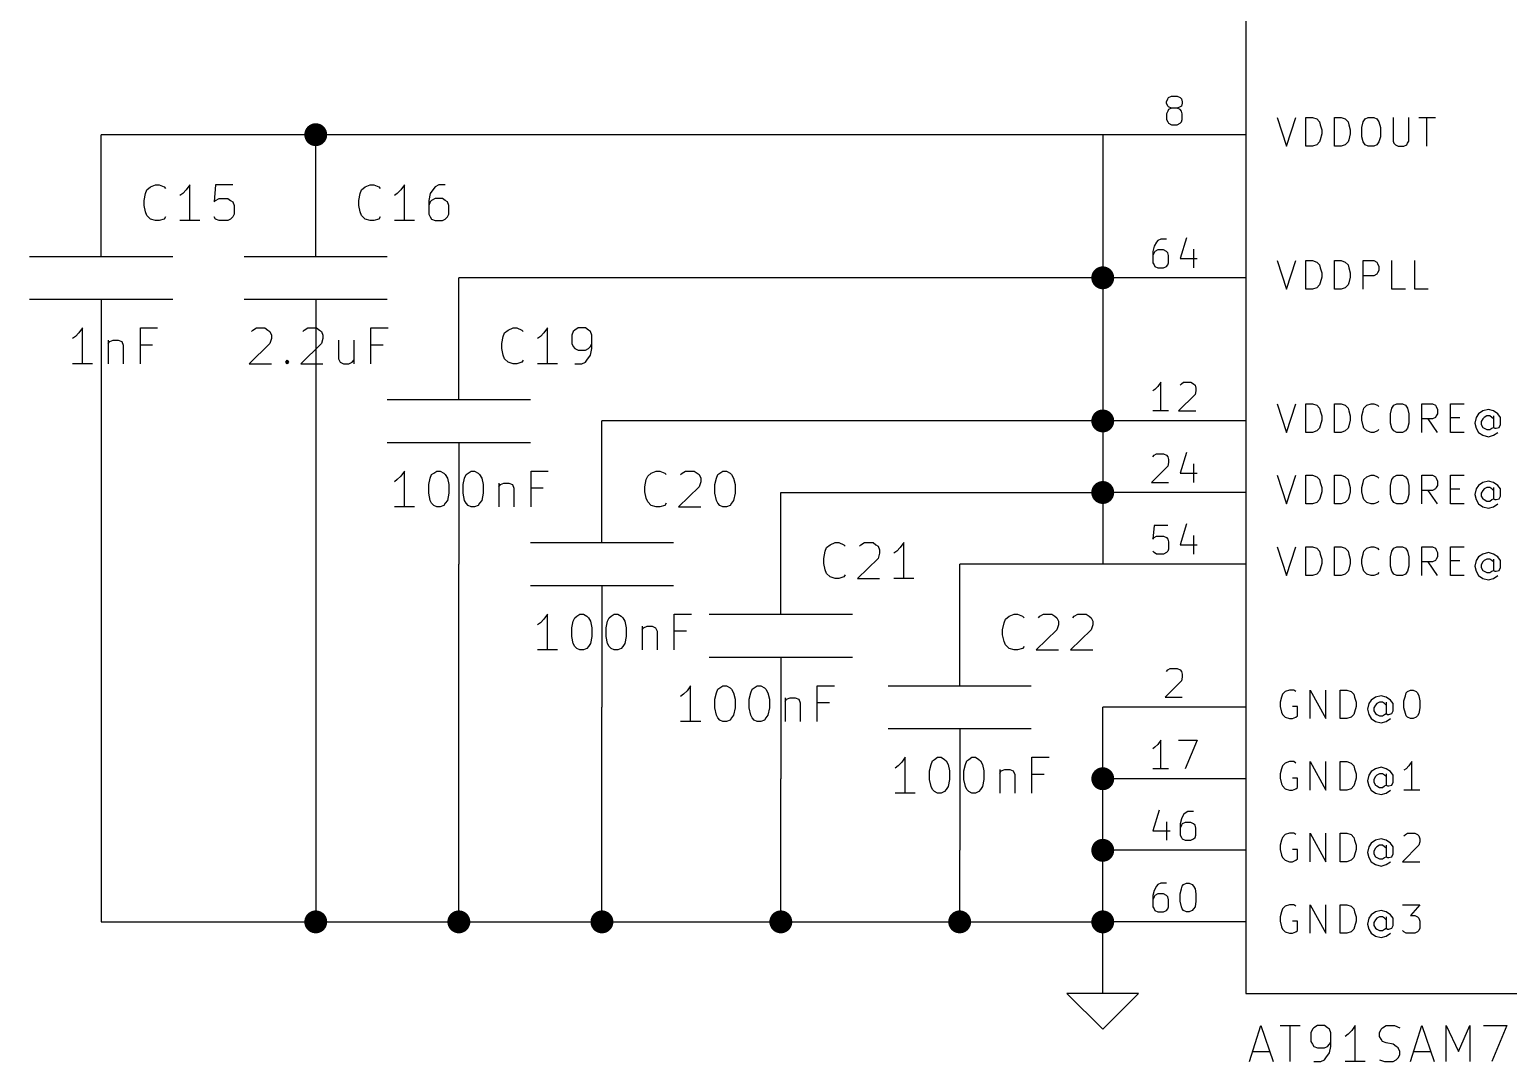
# Model space of a CAD drawing. Extents: x 4000 to 113000, y 4000 to 78670.
# Drawn here: x 39000 to 59670, y 21220 to 35639 of the extents above; entities that cross this region are included whole.
import ezdxf

# ---------------------------------------------------------------- set-up
doc = ezdxf.new("R2010")
doc.units = 0
doc.layers.add('BLACK', color=1, linetype='CONTINUOUS')

msp = doc.modelspace()

# ---------------------------------------------------------------- linework, layer by layer
at = {"layer": 'BLACK'}
for p, q in [((56000, 67170), (56000, 22170)), ((54890, 34630), (54910, 34670)), ((54890, 34610), (54890, 34630)), ((54910, 34570), (54890, 34610)), ((54910, 34670), (54920, 34690)), ((54920, 34560), (54910, 34570)), ((54920, 34520), (54910, 34500)), ((54920, 34690), (54960, 34710)), ((54960, 34540), (54920, 34560)), ((54960, 34540), (54920, 34520)), ((54960, 34710), (55040, 34710)), ((55040, 34540), (54960, 34540)), ((55040, 34710), (55080, 34690)), ((55080, 34560), (55040, 34540)), ((55080, 34520), (55040, 34540)), ((55080, 34690), (55100, 34670)), ((55100, 34570), (55080, 34560)), ((55100, 34500), (55080, 34520)), ((55100, 34670), (55110, 34630)), ((55110, 34610), (55100, 34570)), ((55110, 34630), (55110, 34610)), ((54910, 34500), (54890, 34460)), ((54890, 34460), (54890, 34380)), ((54890, 34380), (54910, 34350)), ((54910, 34350), (54920, 34330)), ((54920, 34330), (54960, 34310)), ((55040, 34310), (55080, 34330)), ((55080, 34330), (55100, 34350)), ((55110, 34460), (55100, 34500)), ((55100, 34350), (55110, 34380)), ((55110, 34380), (55110, 34460)), ((56440, 34410), (56570, 34010)), ((56570, 34010), (56700, 34410)), ((56840, 34010), (56840, 34410)), ((56840, 34410), (56930, 34410)), ((56930, 34410), (56990, 34390)), ((56990, 34390), (57030, 34350)), ((57030, 34350), (57040, 34310)), ((57240, 34010), (57240, 34410)), ((57240, 34410), (57330, 34410)), ((57330, 34410), (57390, 34390)), ((57390, 34390), (57430, 34350)), ((57430, 34350), (57440, 34310)), ((57620, 34270), (57640, 34350)), ((57640, 34350), (57670, 34390)), ((57670, 34390), (57710, 34410)), ((57710, 34410), (57790, 34410)), ((57790, 34410), (57830, 34390)), ((57830, 34390), (57860, 34350)), ((57860, 34350), (57880, 34270)), ((58060, 34410), (58060, 34080)), ((58280, 34080), (58280, 34410)), ((58420, 34410), (58650, 34410)), ((58530, 34010), (58530, 34410)), ((54000, 34170), (40000, 34170)), ((40000, 32470), (40000, 34170)), ((43000, 32470), (43000, 34170)), ((54000, 34170), (54000, 28170)), ((56000, 34170), (54000, 34170)), ((54960, 34310), (55040, 34310)), ((57040, 34310), (57060, 34240)), ((57060, 34180), (57040, 34100)), ((57060, 34240), (57060, 34180)), ((57440, 34310), (57460, 34240)), ((57460, 34180), (57440, 34100)), ((57460, 34240), (57460, 34180)), ((57620, 34140), (57620, 34270)), ((57640, 34070), (57620, 34140)), ((57880, 34140), (57860, 34070)), ((57880, 34270), (57880, 34140)), ((56930, 34010), (56840, 34010)), ((56990, 34030), (56930, 34010)), ((57030, 34070), (56990, 34030)), ((57040, 34100), (57030, 34070)), ((57330, 34010), (57240, 34010)), ((57390, 34030), (57330, 34010)), ((57430, 34070), (57390, 34030)), ((57440, 34100), (57430, 34070)), ((57670, 34030), (57640, 34070)), ((57710, 34010), (57670, 34030)), ((57790, 34010), (57710, 34010)), ((57830, 34030), (57790, 34010)), ((57860, 34070), (57830, 34030)), ((58060, 34080), (58070, 34050)), ((58070, 34050), (58090, 34030)), ((58090, 34030), (58130, 34010)), ((58130, 34010), (58210, 34010)), ((58210, 34010), (58250, 34030)), ((58250, 34030), (58260, 34050)), ((58260, 34050), (58280, 34080)), ((40600, 33250), (40620, 33350)), ((40620, 33350), (40640, 33400)), ((40640, 33400), (40690, 33440)), ((40690, 33440), (40760, 33470)), ((40760, 33470), (40810, 33470)), ((40810, 33470), (40880, 33440)), ((40880, 33440), (40900, 33420)), ((41140, 33350), (41100, 33320)), ((41190, 33400), (41140, 33350)), ((41240, 33470), (41190, 33400)), ((41240, 32970), (41240, 33470)), ((41600, 33470), (41580, 33230)), ((41840, 33470), (41600, 33470)), ((41600, 33250), (41650, 33280)), ((41650, 33280), (41770, 33280)), ((41770, 33280), (41810, 33250)), ((43600, 33250), (43620, 33350)), ((43620, 33350), (43640, 33400)), ((43640, 33400), (43690, 33440)), ((43690, 33440), (43760, 33470)), ((43760, 33470), (43810, 33470)), ((43810, 33470), (43880, 33440)), ((43880, 33440), (43900, 33420)), ((44140, 33350), (44100, 33320)), ((44190, 33400), (44140, 33350)), ((44240, 33470), (44190, 33400)), ((44240, 32970), (44240, 33470)), ((44600, 33350), (44580, 33250)), ((44650, 33420), (44600, 33350)), ((44670, 33280), (44620, 33250)), ((44670, 33440), (44650, 33420)), ((44720, 33470), (44670, 33440)), ((44770, 33280), (44670, 33280)), ((44810, 33470), (44720, 33470)), ((44810, 33250), (44770, 33280)), ((40600, 33180), (40600, 33250)), ((40620, 33090), (40600, 33180)), ((40640, 33040), (40620, 33090)), ((41580, 33230), (41600, 33250)), ((41810, 33250), (41840, 33230)), ((41840, 33230), (41860, 33180)), ((41860, 33180), (41860, 33060)), ((43600, 33180), (43600, 33250)), ((43620, 33090), (43600, 33180)), ((43640, 33040), (43620, 33090)), ((44580, 33250), (44580, 33060)), ((44600, 33230), (44580, 33180)), ((44620, 33250), (44600, 33230)), ((44840, 33230), (44810, 33250)), ((44860, 33180), (44840, 33230)), ((44860, 33060), (44860, 33180)), ((40690, 32990), (40640, 33040)), ((40760, 32970), (40690, 32990)), ((40810, 32970), (40760, 32970)), ((40880, 32990), (40810, 32970)), ((40900, 33020), (40880, 32990)), ((41380, 32970), (41100, 32970)), ((41600, 32990), (41580, 33020)), ((41650, 32970), (41600, 32990)), ((41770, 32970), (41650, 32970)), ((41810, 32990), (41770, 32970)), ((41840, 33020), (41810, 32990)), ((41860, 33060), (41840, 33020)), ((43690, 32990), (43640, 33040)), ((43760, 32970), (43690, 32990)), ((43810, 32970), (43760, 32970)), ((43880, 32990), (43810, 32970)), ((43900, 33020), (43880, 32990)), ((44380, 32970), (44100, 32970)), ((44580, 33060), (44600, 33020)), ((44600, 33020), (44620, 32990)), ((44620, 32990), (44670, 32970)), ((44670, 32970), (44770, 32970)), ((44770, 32970), (44810, 32990)), ((44810, 32990), (44840, 33020)), ((44840, 33020), (44860, 33060)), ((54750, 32670), (54720, 32610)), ((54770, 32690), (54750, 32670)), ((54810, 32710), (54770, 32690)), ((54890, 32710), (54810, 32710)), ((55170, 32730), (55080, 32440)), ((39000, 32470), (41000, 32470)), ((42000, 32470), (44000, 32470)), ((54720, 32610), (54700, 32540)), ((54700, 32540), (54700, 32380)), ((54720, 32520), (54700, 32480)), ((54730, 32540), (54720, 32520)), ((54770, 32560), (54730, 32540)), ((54850, 32560), (54770, 32560)), ((54890, 32540), (54850, 32560)), ((54910, 32520), (54890, 32540)), ((54920, 32480), (54910, 32520)), ((54920, 32380), (54920, 32480)), ((55270, 32570), (55270, 32310)), ((54700, 32380), (54720, 32350)), ((54720, 32350), (54730, 32330)), ((54730, 32330), (54770, 32310)), ((54770, 32310), (54850, 32310)), ((54850, 32310), (54890, 32330)), ((54890, 32330), (54910, 32350)), ((54910, 32350), (54920, 32380)), ((55080, 32440), (55320, 32440)), ((56440, 32410), (56570, 32010)), ((56570, 32010), (56700, 32410)), ((56840, 32010), (56840, 32410)), ((56840, 32410), (56930, 32410)), ((56930, 32410), (56990, 32390)), ((56990, 32390), (57030, 32350)), ((57030, 32350), (57040, 32310)), ((57040, 32310), (57060, 32240)), ((57240, 32010), (57240, 32410)), ((57240, 32410), (57330, 32410)), ((57330, 32410), (57390, 32390)), ((57390, 32390), (57430, 32350)), ((57430, 32350), (57440, 32310)), ((57440, 32310), (57460, 32240)), ((57640, 32010), (57640, 32410)), ((57640, 32410), (57790, 32410)), ((57790, 32410), (57830, 32390)), ((57830, 32390), (57840, 32370)), ((57840, 32370), (57860, 32330)), ((57860, 32270), (57840, 32240)), ((57860, 32330), (57860, 32270)), ((58040, 32010), (58040, 32410)), ((58360, 32010), (58360, 32410)), ((54000, 32170), (45000, 32170)), ((45000, 30470), (45000, 32170)), ((56000, 32170), (54000, 32170)), ((57030, 32070), (56990, 32030)), ((57040, 32100), (57030, 32070)), ((57060, 32180), (57040, 32100)), ((57060, 32240), (57060, 32180)), ((57430, 32070), (57390, 32030)), ((57440, 32100), (57430, 32070)), ((57460, 32180), (57440, 32100)), ((57460, 32240), (57460, 32180)), ((57790, 32200), (57640, 32200)), ((57830, 32220), (57790, 32200)), ((57840, 32240), (57830, 32220)), ((39000, 31870), (41000, 31870)), ((40000, 31870), (40000, 30170)), ((42000, 31870), (44000, 31870)), ((43000, 31870), (43000, 30170)), ((56930, 32010), (56840, 32010)), ((56990, 32030), (56930, 32010)), ((57330, 32010), (57240, 32010)), ((57390, 32030), (57330, 32010)), ((58230, 32010), (58040, 32010)), ((58550, 32010), (58360, 32010)), ((39740, 31470), (39690, 31400)), ((39740, 30970), (39740, 31470)), ((40550, 30970), (40550, 31470)), ((40550, 31470), (40790, 31470)), ((42100, 31420), (42120, 31440)), ((42120, 31440), (42170, 31470)), ((42170, 31470), (42290, 31470)), ((42290, 31470), (42330, 31440)), ((42330, 31440), (42360, 31420)), ((42360, 31420), (42380, 31370)), ((42820, 31420), (42840, 31440)), ((42840, 31440), (42890, 31470)), ((42890, 31470), (43010, 31470)), ((43010, 31470), (43050, 31440)), ((43050, 31440), (43080, 31420)), ((43080, 31420), (43100, 31370)), ((43770, 30970), (43770, 31470)), ((43770, 31470), (44010, 31470)), ((45640, 31400), (45690, 31440)), ((45690, 31440), (45760, 31470)), ((45760, 31470), (45810, 31470)), ((45810, 31470), (45880, 31440)), ((45880, 31440), (45900, 31420)), ((46240, 31470), (46190, 31400)), ((46240, 30970), (46240, 31470)), ((46600, 31420), (46580, 31370)), ((46620, 31440), (46600, 31420)), ((46670, 31470), (46620, 31440)), ((46770, 31470), (46670, 31470)), ((46810, 31440), (46770, 31470)), ((46840, 31420), (46810, 31440)), ((46860, 31370), (46840, 31420)), ((39640, 31350), (39600, 31320)), ((39690, 31400), (39640, 31350)), ((40100, 31300), (40100, 30970)), ((40100, 31250), (40120, 31280)), ((40120, 31280), (40170, 31300)), ((40170, 31300), (40240, 31300)), ((40240, 31300), (40290, 31280)), ((40290, 31280), (40310, 31230)), ((40310, 31230), (40310, 30970)), ((40720, 31230), (40550, 31230)), ((42360, 31250), (42070, 30970)), ((42380, 31320), (42360, 31250)), ((42380, 31370), (42380, 31320)), ((43080, 31250), (42790, 30970)), ((43100, 31320), (43080, 31250)), ((43100, 31370), (43100, 31320)), ((43320, 31300), (43320, 31040)), ((43530, 31300), (43530, 30970)), ((43940, 31230), (43770, 31230)), ((45600, 31250), (45620, 31350)), ((45600, 31180), (45600, 31250)), ((45620, 31350), (45640, 31400)), ((46140, 31350), (46100, 31320)), ((46190, 31400), (46140, 31350)), ((46580, 31370), (46580, 31250)), ((46580, 31250), (46600, 31210)), ((46840, 31210), (46860, 31250)), ((46860, 31180), (46860, 31370)), ((42580, 30990), (42600, 31020)), ((42600, 31020), (42620, 30990)), ((42600, 31020), (42600, 30970)), ((43320, 31040), (43340, 30990)), ((43510, 30990), (43530, 31020)), ((45620, 31090), (45600, 31180)), ((45640, 31040), (45620, 31090)), ((45690, 30990), (45640, 31040)), ((45900, 31020), (45880, 30990)), ((46600, 31210), (46620, 31180)), ((46620, 31180), (46670, 31160)), ((46670, 31160), (46770, 31160)), ((46770, 31160), (46810, 31180)), ((46770, 30990), (46790, 31020)), ((46790, 31020), (46840, 31090)), ((46810, 31180), (46840, 31210)), ((46840, 31090), (46860, 31180)), ((39880, 30970), (39600, 30970)), ((42070, 30970), (42380, 30970)), ((42600, 30970), (42580, 30990)), ((42620, 30990), (42600, 30970)), ((42790, 30970), (43100, 30970)), ((43340, 30990), (43390, 30970)), ((43390, 30970), (43460, 30970)), ((43460, 30970), (43510, 30990)), ((45760, 30970), (45690, 30990)), ((45810, 30970), (45760, 30970)), ((45880, 30990), (45810, 30970)), ((46380, 30970), (46100, 30970)), ((46620, 30970), (46720, 30970)), ((46720, 30970), (46770, 30990)), ((54730, 30610), (54700, 30590)), ((54770, 30650), (54730, 30610)), ((54810, 30710), (54770, 30650)), ((54810, 30310), (54810, 30710)), ((55080, 30670), (55100, 30690)), ((55100, 30690), (55130, 30710)), ((55130, 30710), (55230, 30710)), ((55230, 30710), (55270, 30690)), ((55270, 30690), (55290, 30670)), ((55290, 30670), (55300, 30630)), ((55300, 30630), (55300, 30590)), ((44000, 30470), (46000, 30470)), ((55290, 30540), (55060, 30310)), ((55300, 30590), (55290, 30540)), ((56440, 30410), (56570, 30010)), ((56570, 30010), (56700, 30410)), ((56840, 30010), (56840, 30410)), ((56840, 30410), (56930, 30410)), ((56930, 30410), (56990, 30390)), ((56990, 30390), (57030, 30350)), ((57240, 30010), (57240, 30410)), ((57240, 30410), (57330, 30410)), ((57330, 30410), (57390, 30390)), ((57390, 30390), (57430, 30350)), ((57650, 30350), (57690, 30390)), ((57690, 30390), (57750, 30410)), ((57750, 30410), (57790, 30410)), ((57790, 30410), (57840, 30390)), ((57840, 30390), (57860, 30370)), ((58040, 30350), (58070, 30390)), ((58070, 30390), (58110, 30410)), ((58110, 30410), (58190, 30410)), ((58190, 30410), (58230, 30390)), ((58230, 30390), (58260, 30350)), ((58460, 30010), (58460, 30410)), ((58460, 30410), (58610, 30410)), ((58610, 30410), (58650, 30390)), ((58650, 30390), (58660, 30370)), ((58860, 30010), (58860, 30410)), ((58860, 30410), (59050, 30410)), ((54920, 30310), (54700, 30310)), ((55060, 30310), (55300, 30310)), ((57030, 30350), (57040, 30310)), ((57040, 30310), (57060, 30240)), ((57060, 30180), (57040, 30100)), ((57060, 30240), (57060, 30180)), ((57430, 30350), (57440, 30310)), ((57440, 30310), (57460, 30240)), ((57460, 30180), (57440, 30100)), ((57460, 30240), (57460, 30180)), ((57620, 30240), (57640, 30310)), ((57620, 30180), (57620, 30240)), ((57640, 30100), (57620, 30180)), ((57640, 30310), (57650, 30350)), ((58020, 30270), (58040, 30350)), ((58020, 30140), (58020, 30270)), ((58260, 30350), (58280, 30270)), ((58280, 30270), (58280, 30140)), ((58610, 30200), (58460, 30200)), ((58680, 30010), (58550, 30200)), ((58650, 30220), (58610, 30200)), ((58660, 30240), (58650, 30220)), ((58660, 30370), (58680, 30330)), ((58680, 30270), (58660, 30240)), ((58680, 30330), (58680, 30270)), ((58860, 30220), (58990, 30220)), ((59220, 30220), (59200, 30140)), ((59250, 30270), (59220, 30220)), ((59310, 30310), (59250, 30270)), ((59310, 30200), (59290, 30160)), ((59390, 30330), (59310, 30310)), ((59330, 30220), (59310, 30200)), ((59370, 30240), (59330, 30220)), ((59410, 30240), (59370, 30240)), ((59460, 30310), (59390, 30330)), ((59440, 30220), (59410, 30240)), ((59460, 30200), (59440, 30220)), ((59520, 30270), (59460, 30310)), ((59460, 30240), (59460, 30080)), ((59560, 30220), (59520, 30270)), ((59560, 30120), (59560, 30220)), ((40000, 30170), (40000, 23170)), ((43000, 30170), (43000, 23170)), ((54000, 30170), (47000, 30170)), ((47000, 28470), (47000, 30170)), ((56000, 30170), (54000, 30170)), ((56930, 30010), (56840, 30010)), ((56990, 30030), (56930, 30010)), ((57030, 30070), (56990, 30030)), ((57040, 30100), (57030, 30070)), ((57330, 30010), (57240, 30010)), ((57390, 30030), (57330, 30010)), ((57430, 30070), (57390, 30030)), ((57440, 30100), (57430, 30070)), ((57650, 30070), (57640, 30100)), ((57690, 30030), (57650, 30070)), ((57750, 30010), (57690, 30030)), ((57790, 30010), (57750, 30010)), ((57840, 30030), (57790, 30010)), ((57860, 30050), (57840, 30030)), ((58040, 30070), (58020, 30140)), ((58070, 30030), (58040, 30070)), ((58110, 30010), (58070, 30030)), ((58190, 30010), (58110, 30010)), ((58230, 30030), (58190, 30010)), ((58260, 30070), (58230, 30030)), ((58280, 30140), (58260, 30070)), ((59050, 30010), (58860, 30010)), ((59200, 30140), (59220, 30070)), ((59220, 30070), (59250, 30010)), ((59250, 30010), (59310, 29970)), ((59290, 30160), (59290, 30120)), ((59290, 30120), (59310, 30080)), ((59310, 30080), (59330, 30070)), ((59330, 30070), (59370, 30050)), ((59370, 30050), (59410, 30050)), ((59410, 30050), (59440, 30070)), ((59440, 30070), (59460, 30080)), ((59460, 30080), (59480, 30070)), ((59460, 29970), (59520, 30010)), ((59480, 30070), (59500, 30070)), ((59500, 30070), (59540, 30080)), ((59540, 30080), (59560, 30120)), ((44000, 29870), (46000, 29870)), ((45000, 29870), (45000, 28170)), ((59310, 29970), (59390, 29950)), ((59390, 29950), (59460, 29970)), ((54700, 29670), (54720, 29690)), ((54720, 29690), (54750, 29710)), ((54750, 29710), (54850, 29710)), ((54850, 29710), (54890, 29690)), ((54890, 29690), (54910, 29670)), ((54910, 29670), (54920, 29630)), ((54920, 29590), (54910, 29540)), ((54920, 29630), (54920, 29590)), ((55170, 29730), (55080, 29440)), ((55270, 29570), (55270, 29310)), ((44190, 29400), (44140, 29350)), ((44240, 29470), (44190, 29400)), ((44240, 28970), (44240, 29470)), ((44580, 29280), (44600, 29370)), ((44600, 29370), (44620, 29420)), ((44620, 29420), (44650, 29440)), ((44650, 29440), (44690, 29470)), ((44690, 29470), (44740, 29470)), ((44740, 29470), (44790, 29440)), ((44790, 29440), (44810, 29420)), ((44810, 29420), (44840, 29370)), ((44840, 29370), (44860, 29280)), ((45060, 29280), (45080, 29370)), ((45080, 29370), (45100, 29420)), ((45100, 29420), (45130, 29440)), ((45130, 29440), (45170, 29470)), ((45170, 29470), (45220, 29470)), ((45220, 29470), (45270, 29440)), ((45270, 29440), (45290, 29420)), ((45290, 29420), (45320, 29370)), ((45320, 29370), (45340, 29280)), ((46010, 28970), (46010, 29470)), ((46010, 29470), (46250, 29470)), ((47620, 29350), (47640, 29400)), ((47640, 29400), (47690, 29440)), ((47690, 29440), (47760, 29470)), ((47760, 29470), (47810, 29470)), ((47810, 29470), (47880, 29440)), ((47880, 29440), (47900, 29420)), ((48100, 29420), (48120, 29440)), ((48120, 29440), (48170, 29470)), ((48170, 29470), (48290, 29470)), ((48290, 29470), (48330, 29440)), ((48330, 29440), (48360, 29420)), ((48360, 29420), (48380, 29370)), ((48380, 29370), (48380, 29320)), ((48580, 29280), (48600, 29370)), ((48600, 29370), (48620, 29420)), ((48620, 29420), (48650, 29440)), ((48650, 29440), (48690, 29470)), ((48690, 29470), (48740, 29470)), ((48740, 29470), (48790, 29440)), ((48790, 29440), (48810, 29420)), ((48810, 29420), (48840, 29370)), ((48840, 29370), (48860, 29280)), ((54910, 29540), (54680, 29310)), ((55080, 29440), (55320, 29440)), ((56440, 29410), (56570, 29010)), ((56570, 29010), (56700, 29410)), ((56840, 29010), (56840, 29410)), ((56840, 29410), (56930, 29410)), ((56930, 29410), (56990, 29390)), ((56990, 29390), (57030, 29350)), ((57240, 29010), (57240, 29410)), ((57240, 29410), (57330, 29410)), ((57330, 29410), (57390, 29390)), ((57390, 29390), (57430, 29350)), ((57650, 29350), (57690, 29390)), ((57690, 29390), (57750, 29410)), ((57750, 29410), (57790, 29410)), ((57790, 29410), (57840, 29390)), ((57840, 29390), (57860, 29370)), ((58040, 29350), (58070, 29390)), ((58070, 29390), (58110, 29410)), ((58110, 29410), (58190, 29410)), ((58190, 29410), (58230, 29390)), ((58230, 29390), (58260, 29350)), ((58460, 29010), (58460, 29410)), ((58460, 29410), (58610, 29410)), ((58610, 29410), (58650, 29390)), ((58650, 29390), (58660, 29370)), ((58660, 29370), (58680, 29330)), ((58860, 29010), (58860, 29410)), ((58860, 29410), (59050, 29410)), ((44140, 29350), (44100, 29320)), ((44580, 29160), (44580, 29280)), ((44600, 29060), (44580, 29160)), ((44860, 29160), (44840, 29060)), ((44860, 29280), (44860, 29160)), ((45060, 29160), (45060, 29280)), ((45080, 29060), (45060, 29160)), ((45340, 29160), (45320, 29060)), ((45340, 29280), (45340, 29160)), ((45560, 29300), (45560, 28970)), ((45560, 29250), (45580, 29280)), ((45580, 29280), (45630, 29300)), ((45630, 29300), (45700, 29300)), ((45700, 29300), (45750, 29280)), ((45750, 29280), (45770, 29230)), ((45770, 29230), (45770, 28970)), ((46180, 29230), (46010, 29230)), ((47600, 29250), (47620, 29350)), ((47600, 29180), (47600, 29250)), ((47620, 29090), (47600, 29180)), ((48360, 29250), (48070, 28970)), ((48380, 29320), (48360, 29250)), ((48580, 29160), (48580, 29280)), ((48600, 29060), (48580, 29160)), ((48860, 29160), (48840, 29060)), ((48860, 29280), (48860, 29160)), ((49500, 29170), (54000, 29170)), ((49500, 27470), (49500, 29170)), ((56000, 29170), (54000, 29170)), ((54680, 29310), (54920, 29310)), ((57030, 29350), (57040, 29310)), ((57040, 29310), (57060, 29240)), ((57060, 29180), (57040, 29100)), ((57060, 29240), (57060, 29180)), ((57430, 29350), (57440, 29310)), ((57440, 29310), (57460, 29240)), ((57460, 29180), (57440, 29100)), ((57460, 29240), (57460, 29180)), ((57620, 29240), (57640, 29310)), ((57620, 29180), (57620, 29240)), ((57640, 29100), (57620, 29180)), ((57640, 29310), (57650, 29350)), ((58020, 29270), (58040, 29350)), ((58020, 29140), (58020, 29270)), ((58260, 29350), (58280, 29270)), ((58280, 29270), (58280, 29140)), ((58610, 29200), (58460, 29200)), ((58680, 29010), (58550, 29200)), ((58650, 29220), (58610, 29200)), ((58660, 29240), (58650, 29220)), ((58680, 29270), (58660, 29240)), ((58680, 29330), (58680, 29270)), ((58860, 29220), (58990, 29220)), ((59220, 29220), (59200, 29140)), ((59250, 29270), (59220, 29220)), ((59310, 29310), (59250, 29270)), ((59310, 29200), (59290, 29160)), ((59290, 29160), (59290, 29120)), ((59390, 29330), (59310, 29310)), ((59330, 29220), (59310, 29200)), ((59370, 29240), (59330, 29220)), ((59410, 29240), (59370, 29240)), ((59460, 29310), (59390, 29330)), ((59440, 29220), (59410, 29240)), ((59460, 29200), (59440, 29220)), ((59520, 29270), (59460, 29310)), ((59460, 29240), (59460, 29080)), ((59560, 29220), (59520, 29270)), ((59560, 29120), (59560, 29220)), ((44380, 28970), (44100, 28970)), ((44620, 29020), (44600, 29060)), ((44650, 28990), (44620, 29020)), ((44690, 28970), (44650, 28990)), ((44740, 28970), (44690, 28970)), ((44790, 28990), (44740, 28970)), ((44810, 29020), (44790, 28990)), ((44840, 29060), (44810, 29020)), ((45100, 29020), (45080, 29060)), ((45130, 28990), (45100, 29020)), ((45170, 28970), (45130, 28990)), ((45220, 28970), (45170, 28970)), ((45270, 28990), (45220, 28970)), ((45290, 29020), (45270, 28990)), ((45320, 29060), (45290, 29020)), ((47640, 29040), (47620, 29090)), ((47690, 28990), (47640, 29040)), ((47760, 28970), (47690, 28990)), ((47810, 28970), (47760, 28970)), ((47880, 28990), (47810, 28970)), ((47900, 29020), (47880, 28990)), ((48070, 28970), (48380, 28970)), ((48620, 29020), (48600, 29060)), ((48650, 28990), (48620, 29020)), ((48690, 28970), (48650, 28990)), ((48740, 28970), (48690, 28970)), ((48790, 28990), (48740, 28970)), ((48810, 29020), (48790, 28990)), ((48840, 29060), (48810, 29020)), ((56930, 29010), (56840, 29010)), ((56990, 29030), (56930, 29010)), ((57030, 29070), (56990, 29030)), ((57040, 29100), (57030, 29070)), ((57330, 29010), (57240, 29010)), ((57390, 29030), (57330, 29010)), ((57430, 29070), (57390, 29030)), ((57440, 29100), (57430, 29070)), ((57650, 29070), (57640, 29100)), ((57690, 29030), (57650, 29070)), ((57750, 29010), (57690, 29030)), ((57790, 29010), (57750, 29010)), ((57840, 29030), (57790, 29010)), ((57860, 29050), (57840, 29030)), ((58040, 29070), (58020, 29140)), ((58070, 29030), (58040, 29070)), ((58110, 29010), (58070, 29030)), ((58190, 29010), (58110, 29010)), ((58230, 29030), (58190, 29010)), ((58260, 29070), (58230, 29030)), ((58280, 29140), (58260, 29070)), ((59050, 29010), (58860, 29010)), ((59200, 29140), (59220, 29070)), ((59220, 29070), (59250, 29010)), ((59250, 29010), (59310, 28970)), ((59290, 29120), (59310, 29080)), ((59310, 29080), (59330, 29070)), ((59310, 28970), (59390, 28950)), ((59330, 29070), (59370, 29050)), ((59370, 29050), (59410, 29050)), ((59390, 28950), (59460, 28970)), ((59410, 29050), (59440, 29070)), ((59440, 29070), (59460, 29080)), ((59460, 29080), (59480, 29070)), ((59460, 28970), (59520, 29010)), ((59480, 29070), (59500, 29070)), ((59500, 29070), (59540, 29080)), ((59540, 29080), (59560, 29120)), ((54720, 28710), (54700, 28520)), ((54700, 28520), (54720, 28540)), ((54910, 28710), (54720, 28710)), ((54720, 28540), (54750, 28560)), ((54750, 28560), (54850, 28560)), ((54850, 28560), (54890, 28540)), ((54890, 28540), (54910, 28520)), ((55170, 28730), (55080, 28440)), ((55270, 28570), (55270, 28310)), ((46000, 28470), (48000, 28470)), ((50100, 28250), (50120, 28350)), ((50120, 28350), (50140, 28400)), ((50140, 28400), (50190, 28440)), ((50190, 28440), (50260, 28470)), ((50260, 28470), (50310, 28470)), ((50310, 28470), (50380, 28440)), ((50380, 28440), (50400, 28420)), ((50600, 28420), (50620, 28440)), ((50620, 28440), (50670, 28470)), ((50670, 28470), (50790, 28470)), ((50790, 28470), (50830, 28440)), ((50830, 28440), (50860, 28420)), ((50860, 28420), (50880, 28370)), ((50880, 28320), (50860, 28250)), ((50880, 28370), (50880, 28320)), ((51120, 28350), (51080, 28320)), ((51170, 28400), (51120, 28350)), ((51220, 28470), (51170, 28400)), ((51220, 27970), (51220, 28470)), ((54720, 28330), (54700, 28350)), ((54750, 28310), (54720, 28330)), ((54890, 28330), (54850, 28310)), ((54910, 28350), (54890, 28330)), ((54910, 28520), (54920, 28480)), ((54920, 28380), (54910, 28350)), ((54920, 28480), (54920, 28380)), ((55080, 28440), (55320, 28440)), ((56440, 28410), (56570, 28010)), ((56570, 28010), (56700, 28410)), ((56840, 28010), (56840, 28410)), ((56840, 28410), (56930, 28410)), ((56930, 28410), (56990, 28390)), ((56990, 28390), (57030, 28350)), ((57030, 28350), (57040, 28310)), ((57240, 28010), (57240, 28410)), ((57240, 28410), (57330, 28410)), ((57330, 28410), (57390, 28390)), ((57390, 28390), (57430, 28350)), ((57430, 28350), (57440, 28310)), ((57640, 28310), (57650, 28350)), ((57650, 28350), (57690, 28390)), ((57690, 28390), (57750, 28410)), ((57750, 28410), (57790, 28410)), ((57790, 28410), (57840, 28390)), ((57840, 28390), (57860, 28370)), ((58020, 28270), (58040, 28350)), ((58040, 28350), (58070, 28390)), ((58070, 28390), (58110, 28410)), ((58110, 28410), (58190, 28410)), ((58190, 28410), (58230, 28390)), ((58230, 28390), (58260, 28350)), ((58260, 28350), (58280, 28270)), ((58460, 28010), (58460, 28410)), ((58460, 28410), (58610, 28410)), ((58610, 28410), (58650, 28390)), ((58650, 28390), (58660, 28370)), ((58660, 28370), (58680, 28330)), ((58680, 28330), (58680, 28270)), ((58860, 28010), (58860, 28410)), ((58860, 28410), (59050, 28410)), ((59390, 28330), (59310, 28310)), ((59460, 28310), (59390, 28330)), ((45000, 23170), (45000, 28170)), ((50100, 28180), (50100, 28250)), ((50120, 28090), (50100, 28180)), ((50860, 28250), (50570, 27970)), ((54000, 28170), (52000, 28170)), ((52000, 26470), (52000, 28170)), ((56000, 28170), (54000, 28170)), ((54850, 28310), (54750, 28310)), ((57040, 28310), (57060, 28240)), ((57060, 28180), (57040, 28100)), ((57060, 28240), (57060, 28180)), ((57440, 28310), (57460, 28240)), ((57460, 28180), (57440, 28100)), ((57460, 28240), (57460, 28180)), ((57620, 28240), (57640, 28310)), ((57620, 28180), (57620, 28240)), ((57640, 28100), (57620, 28180)), ((58020, 28140), (58020, 28270)), ((58040, 28070), (58020, 28140)), ((58280, 28140), (58260, 28070)), ((58280, 28270), (58280, 28140)), ((58610, 28200), (58460, 28200)), ((58680, 28010), (58550, 28200)), ((58650, 28220), (58610, 28200)), ((58660, 28240), (58650, 28220)), ((58680, 28270), (58660, 28240)), ((58860, 28220), (58990, 28220)), ((59220, 28220), (59200, 28140)), ((59200, 28140), (59220, 28070)), ((59250, 28270), (59220, 28220)), ((59310, 28310), (59250, 28270)), ((59310, 28200), (59290, 28160)), ((59290, 28160), (59290, 28120)), ((59290, 28120), (59310, 28080)), ((59330, 28220), (59310, 28200)), ((59370, 28240), (59330, 28220)), ((59410, 28240), (59370, 28240)), ((59440, 28220), (59410, 28240)), ((59460, 28200), (59440, 28220)), ((59520, 28270), (59460, 28310)), ((59460, 28240), (59460, 28080)), ((59560, 28220), (59520, 28270)), ((59540, 28080), (59560, 28120)), ((59560, 28120), (59560, 28220)), ((50140, 28040), (50120, 28090)), ((50190, 27990), (50140, 28040)), ((50260, 27970), (50190, 27990)), ((50310, 27970), (50260, 27970)), ((50380, 27990), (50310, 27970)), ((50400, 28020), (50380, 27990)), ((50570, 27970), (50880, 27970)), ((51360, 27970), (51080, 27970)), ((56930, 28010), (56840, 28010)), ((56990, 28030), (56930, 28010)), ((57030, 28070), (56990, 28030)), ((57040, 28100), (57030, 28070)), ((57330, 28010), (57240, 28010)), ((57390, 28030), (57330, 28010)), ((57430, 28070), (57390, 28030)), ((57440, 28100), (57430, 28070)), ((57650, 28070), (57640, 28100)), ((57690, 28030), (57650, 28070)), ((57750, 28010), (57690, 28030)), ((57790, 28010), (57750, 28010)), ((57840, 28030), (57790, 28010)), ((57860, 28050), (57840, 28030)), ((58070, 28030), (58040, 28070)), ((58110, 28010), (58070, 28030)), ((58190, 28010), (58110, 28010)), ((58230, 28030), (58190, 28010)), ((58260, 28070), (58230, 28030)), ((59050, 28010), (58860, 28010)), ((59220, 28070), (59250, 28010)), ((59250, 28010), (59310, 27970)), ((59310, 28080), (59330, 28070)), ((59310, 27970), (59390, 27950)), ((59330, 28070), (59370, 28050)), ((59370, 28050), (59410, 28050)), ((59390, 27950), (59460, 27970)), ((59410, 28050), (59440, 28070)), ((59440, 28070), (59460, 28080)), ((59460, 28080), (59480, 28070)), ((59460, 27970), (59520, 28010)), ((59480, 28070), (59500, 28070)), ((59500, 28070), (59540, 28080)), ((46000, 27870), (48000, 27870)), ((47000, 27870), (47000, 26170)), ((46140, 27350), (46100, 27320)), ((46190, 27400), (46140, 27350)), ((46240, 27470), (46190, 27400)), ((46240, 26970), (46240, 27470)), ((46580, 27280), (46600, 27370)), ((46600, 27370), (46620, 27420)), ((46620, 27420), (46650, 27440)), ((46650, 27440), (46690, 27470)), ((46690, 27470), (46740, 27470)), ((46740, 27470), (46790, 27440)), ((46790, 27440), (46810, 27420)), ((46810, 27420), (46840, 27370)), ((46840, 27370), (46860, 27280)), ((47060, 27280), (47080, 27370)), ((47080, 27370), (47100, 27420)), ((47100, 27420), (47130, 27440)), ((47130, 27440), (47170, 27470)), ((47170, 27470), (47220, 27470)), ((47220, 27470), (47270, 27440)), ((47270, 27440), (47290, 27420)), ((47290, 27420), (47320, 27370)), ((47320, 27370), (47340, 27280)), ((47560, 27300), (47560, 26970)), ((47580, 27280), (47630, 27300)), ((47630, 27300), (47700, 27300)), ((47700, 27300), (47750, 27280)), ((48010, 26970), (48010, 27470)), ((48010, 27470), (48250, 27470)), ((48500, 27470), (50500, 27470)), ((52600, 27250), (52620, 27350)), ((52620, 27350), (52640, 27400)), ((52640, 27400), (52690, 27440)), ((52690, 27440), (52760, 27470)), ((52760, 27470), (52810, 27470)), ((52810, 27470), (52880, 27440)), ((52880, 27440), (52900, 27420)), ((53100, 27420), (53120, 27440)), ((53120, 27440), (53170, 27470)), ((53170, 27470), (53290, 27470)), ((53290, 27470), (53330, 27440)), ((53330, 27440), (53360, 27420)), ((53360, 27420), (53380, 27370)), ((53380, 27320), (53360, 27250)), ((53380, 27370), (53380, 27320)), ((53580, 27420), (53600, 27440)), ((53600, 27440), (53650, 27470)), ((53650, 27470), (53770, 27470)), ((53770, 27470), (53810, 27440)), ((53810, 27440), (53840, 27420)), ((53840, 27420), (53860, 27370)), ((53860, 27320), (53840, 27250)), ((53860, 27370), (53860, 27320)), ((46580, 27160), (46580, 27280)), ((46600, 27060), (46580, 27160)), ((46860, 27160), (46840, 27060)), ((46860, 27280), (46860, 27160)), ((47060, 27160), (47060, 27280)), ((47080, 27060), (47060, 27160)), ((47340, 27160), (47320, 27060)), ((47340, 27280), (47340, 27160)), ((47560, 27250), (47580, 27280)), ((47750, 27280), (47770, 27230)), ((47770, 27230), (47770, 26970)), ((48180, 27230), (48010, 27230)), ((52600, 27180), (52600, 27250)), ((52620, 27090), (52600, 27180)), ((52640, 27040), (52620, 27090)), ((53360, 27250), (53070, 26970)), ((53840, 27250), (53550, 26970)), ((46380, 26970), (46100, 26970)), ((46620, 27020), (46600, 27060)), ((46650, 26990), (46620, 27020)), ((46690, 26970), (46650, 26990)), ((46740, 26970), (46690, 26970)), ((46790, 26990), (46740, 26970)), ((46810, 27020), (46790, 26990)), ((46840, 27060), (46810, 27020)), ((47100, 27020), (47080, 27060)), ((47130, 26990), (47100, 27020)), ((47170, 26970), (47130, 26990)), ((47220, 26970), (47170, 26970)), ((47270, 26990), (47220, 26970)), ((47290, 27020), (47270, 26990)), ((47320, 27060), (47290, 27020)), ((52690, 26990), (52640, 27040)), ((52760, 26970), (52690, 26990)), ((52810, 26970), (52760, 26970)), ((52880, 26990), (52810, 26970)), ((52900, 27020), (52880, 26990)), ((53070, 26970), (53380, 26970)), ((53550, 26970), (53860, 26970)), ((48500, 26870), (50500, 26870)), ((49500, 26870), (49500, 25170)), ((54890, 26670), (54910, 26690)), ((54910, 26690), (54940, 26710)), ((54940, 26710), (55040, 26710)), ((55040, 26710), (55080, 26690)), ((55080, 26690), (55100, 26670)), ((55100, 26670), (55110, 26630)), ((48240, 26470), (48190, 26400)), ((48240, 25970), (48240, 26470)), ((48650, 26440), (48690, 26470)), ((48690, 26470), (48740, 26470)), ((48740, 26470), (48790, 26440)), ((49130, 26440), (49170, 26470)), ((49170, 26470), (49220, 26470)), ((49220, 26470), (49270, 26440)), ((50010, 25970), (50010, 26470)), ((50010, 26470), (50250, 26470)), ((51000, 26470), (53000, 26470)), ((55100, 26540), (54870, 26310)), ((55110, 26590), (55100, 26540)), ((55110, 26630), (55110, 26590)), ((48140, 26350), (48100, 26320)), ((48190, 26400), (48140, 26350)), ((48580, 26280), (48600, 26370)), ((48580, 26160), (48580, 26280)), ((48600, 26370), (48620, 26420)), ((48620, 26420), (48650, 26440)), ((48790, 26440), (48810, 26420)), ((48810, 26420), (48840, 26370)), ((48840, 26370), (48860, 26280)), ((48860, 26280), (48860, 26160)), ((49060, 26280), (49080, 26370)), ((49060, 26160), (49060, 26280)), ((49080, 26370), (49100, 26420)), ((49100, 26420), (49130, 26440)), ((49270, 26440), (49290, 26420)), ((49290, 26420), (49320, 26370)), ((49320, 26370), (49340, 26280)), ((49340, 26280), (49340, 26160)), ((49560, 26300), (49560, 25970)), ((49560, 26250), (49580, 26280)), ((49580, 26280), (49630, 26300)), ((49630, 26300), (49700, 26300)), ((49700, 26300), (49750, 26280)), ((49750, 26280), (49770, 26230)), ((54870, 26310), (55110, 26310)), ((56500, 26310), (56480, 26240)), ((56510, 26350), (56500, 26310)), ((56550, 26390), (56510, 26350)), ((56610, 26410), (56550, 26390)), ((56670, 26410), (56610, 26410)), ((56700, 26390), (56670, 26410)), ((56900, 26010), (56900, 26410)), ((56900, 26410), (57120, 26010)), ((57120, 26010), (57120, 26410)), ((57320, 26010), (57320, 26410)), ((57320, 26410), (57410, 26410)), ((57410, 26410), (57470, 26390)), ((57470, 26390), (57510, 26350)), ((57510, 26350), (57520, 26310)), ((57520, 26310), (57540, 26240)), ((57750, 26270), (57720, 26220)), ((57810, 26310), (57750, 26270)), ((57890, 26330), (57810, 26310)), ((57960, 26310), (57890, 26330)), ((58020, 26270), (57960, 26310)), ((58060, 26220), (58020, 26270)), ((58210, 26260), (58230, 26330)), ((58210, 26160), (58210, 26260)), ((58230, 26330), (58240, 26370)), ((58240, 26370), (58260, 26390)), ((58260, 26390), (58300, 26410)), ((58300, 26410), (58340, 26410)), ((58340, 26410), (58380, 26390)), ((58380, 26390), (58400, 26370)), ((58400, 26370), (58420, 26330)), ((58420, 26330), (58430, 26260)), ((58430, 26260), (58430, 26160)), ((47000, 23170), (47000, 26170)), ((48600, 26060), (48580, 26160)), ((48620, 26020), (48600, 26060)), ((48840, 26060), (48810, 26020)), ((48860, 26160), (48840, 26060)), ((49080, 26060), (49060, 26160)), ((49100, 26020), (49080, 26060)), ((49320, 26060), (49290, 26020)), ((49340, 26160), (49320, 26060)), ((49770, 26230), (49770, 25970)), ((50180, 26230), (50010, 26230)), ((54000, 22170), (54000, 26170)), ((56000, 26170), (54000, 26170)), ((56480, 26240), (56480, 26180)), ((56480, 26180), (56500, 26100)), ((56500, 26100), (56510, 26070)), ((56510, 26070), (56550, 26030)), ((56720, 26180), (56650, 26180)), ((56700, 26030), (56720, 26050)), ((56720, 26050), (56720, 26180)), ((57510, 26070), (57470, 26030)), ((57520, 26100), (57510, 26070)), ((57540, 26180), (57520, 26100)), ((57540, 26240), (57540, 26180)), ((57720, 26220), (57700, 26140)), ((57700, 26140), (57720, 26070)), ((57720, 26070), (57750, 26010)), ((57810, 26200), (57790, 26160)), ((57790, 26160), (57790, 26120)), ((57790, 26120), (57810, 26080)), ((57830, 26220), (57810, 26200)), ((57810, 26080), (57830, 26070)), ((57870, 26240), (57830, 26220)), ((57830, 26070), (57870, 26050)), ((57910, 26240), (57870, 26240)), ((57870, 26050), (57910, 26050)), ((57940, 26220), (57910, 26240)), ((57910, 26050), (57940, 26070)), ((57960, 26200), (57940, 26220)), ((57940, 26070), (57960, 26080)), ((57960, 26240), (57960, 26080)), ((57960, 26080), (57980, 26070)), ((57980, 26070), (58000, 26070)), ((58000, 26070), (58040, 26080)), ((58040, 26080), (58060, 26120)), ((58060, 26120), (58060, 26220)), ((58230, 26080), (58210, 26160)), ((58240, 26050), (58230, 26080)), ((58260, 26030), (58240, 26050)), ((58400, 26050), (58380, 26030)), ((58420, 26080), (58400, 26050)), ((58430, 26160), (58420, 26080)), ((48380, 25970), (48100, 25970)), ((48650, 25990), (48620, 26020)), ((48690, 25970), (48650, 25990)), ((48740, 25970), (48690, 25970)), ((48790, 25990), (48740, 25970)), ((48810, 26020), (48790, 25990)), ((49130, 25990), (49100, 26020)), ((49170, 25970), (49130, 25990)), ((49220, 25970), (49170, 25970)), ((49270, 25990), (49220, 25970)), ((49290, 26020), (49270, 25990)), ((51000, 25870), (53000, 25870)), ((52000, 25870), (52000, 24170)), ((56550, 26030), (56610, 26010)), ((56610, 26010), (56650, 26010)), ((56650, 26010), (56700, 26030)), ((57410, 26010), (57320, 26010)), ((57470, 26030), (57410, 26010)), ((57750, 26010), (57810, 25970)), ((57810, 25970), (57890, 25950)), ((57890, 25950), (57960, 25970)), ((57960, 25970), (58020, 26010)), ((58300, 26010), (58260, 26030)), ((58340, 26010), (58300, 26010)), ((58380, 26030), (58340, 26010)), ((54770, 25650), (54730, 25610)), ((54810, 25710), (54770, 25650)), ((54810, 25310), (54810, 25710)), ((55060, 25710), (55320, 25710)), ((55320, 25710), (55150, 25310)), ((51240, 25470), (51190, 25400)), ((51240, 24970), (51240, 25470)), ((51620, 25420), (51650, 25440)), ((51650, 25440), (51690, 25470)), ((51690, 25470), (51740, 25470)), ((51740, 25470), (51790, 25440)), ((51790, 25440), (51810, 25420)), ((52100, 25420), (52130, 25440)), ((52130, 25440), (52170, 25470)), ((52170, 25470), (52220, 25470)), ((52220, 25470), (52270, 25440)), ((52270, 25440), (52290, 25420)), ((53010, 24970), (53010, 25470)), ((53010, 25470), (53250, 25470)), ((54730, 25610), (54700, 25590)), ((51140, 25350), (51100, 25320)), ((51190, 25400), (51140, 25350)), ((51580, 25280), (51600, 25370)), ((51580, 25160), (51580, 25280)), ((51600, 25370), (51620, 25420)), ((51810, 25420), (51840, 25370)), ((51840, 25370), (51860, 25280)), ((51860, 25280), (51860, 25160)), ((52060, 25280), (52080, 25370)), ((52060, 25160), (52060, 25280)), ((52080, 25370), (52100, 25420)), ((52290, 25420), (52320, 25370)), ((52320, 25370), (52340, 25280)), ((52340, 25280), (52340, 25160)), ((52560, 25300), (52560, 24970)), ((52560, 25250), (52580, 25280)), ((52580, 25280), (52630, 25300)), ((52630, 25300), (52700, 25300)), ((52700, 25300), (52750, 25280)), ((52750, 25280), (52770, 25230)), ((52770, 25230), (52770, 24970)), ((53180, 25230), (53010, 25230)), ((54920, 25310), (54700, 25310)), ((56500, 25310), (56480, 25240)), ((56480, 25240), (56480, 25180)), ((56510, 25350), (56500, 25310)), ((56550, 25390), (56510, 25350)), ((56610, 25410), (56550, 25390)), ((56670, 25410), (56610, 25410)), ((56700, 25390), (56670, 25410)), ((56900, 25010), (56900, 25410)), ((56900, 25410), (57120, 25010)), ((57120, 25010), (57120, 25410)), ((57320, 25010), (57320, 25410)), ((57320, 25410), (57410, 25410)), ((57410, 25410), (57470, 25390)), ((57470, 25390), (57510, 25350)), ((57510, 25350), (57520, 25310)), ((57520, 25310), (57540, 25240)), ((57540, 25240), (57540, 25180)), ((57720, 25220), (57700, 25140)), ((57750, 25270), (57720, 25220)), ((57810, 25310), (57750, 25270)), ((57890, 25330), (57810, 25310)), ((57830, 25220), (57810, 25200)), ((57870, 25240), (57830, 25220)), ((57910, 25240), (57870, 25240)), ((57960, 25310), (57890, 25330)), ((57940, 25220), (57910, 25240)), ((57960, 25200), (57940, 25220)), ((58020, 25270), (57960, 25310)), ((57960, 25240), (57960, 25080)), ((58060, 25220), (58020, 25270)), ((58060, 25120), (58060, 25220)), ((58240, 25310), (58210, 25290)), ((58280, 25350), (58240, 25310)), ((58320, 25410), (58280, 25350)), ((58320, 25010), (58320, 25410)), ((49500, 23170), (49500, 25170)), ((51600, 25060), (51580, 25160)), ((51620, 25020), (51600, 25060)), ((51650, 24990), (51620, 25020)), ((51810, 25020), (51790, 24990)), ((51840, 25060), (51810, 25020)), ((51860, 25160), (51840, 25060)), ((52080, 25060), (52060, 25160)), ((52100, 25020), (52080, 25060)), ((52130, 24990), (52100, 25020)), ((52290, 25020), (52270, 24990)), ((52320, 25060), (52290, 25020)), ((52340, 25160), (52320, 25060)), ((56000, 25170), (54000, 25170)), ((56480, 25180), (56500, 25100)), ((56500, 25100), (56510, 25070)), ((56510, 25070), (56550, 25030)), ((56550, 25030), (56610, 25010)), ((56720, 25180), (56650, 25180)), ((56650, 25010), (56700, 25030)), ((56700, 25030), (56720, 25050)), ((56720, 25050), (56720, 25180)), ((57470, 25030), (57410, 25010)), ((57510, 25070), (57470, 25030)), ((57520, 25100), (57510, 25070)), ((57540, 25180), (57520, 25100)), ((57700, 25140), (57720, 25070)), ((57720, 25070), (57750, 25010)), ((57810, 25200), (57790, 25160)), ((57790, 25160), (57790, 25120)), ((57790, 25120), (57810, 25080)), ((57810, 25080), (57830, 25070)), ((57830, 25070), (57870, 25050)), ((57870, 25050), (57910, 25050)), ((57910, 25050), (57940, 25070)), ((57940, 25070), (57960, 25080)), ((57960, 25080), (57980, 25070)), ((57980, 25070), (58000, 25070)), ((58000, 25070), (58040, 25080)), ((58040, 25080), (58060, 25120)), ((51380, 24970), (51100, 24970)), ((51690, 24970), (51650, 24990)), ((51740, 24970), (51690, 24970)), ((51790, 24990), (51740, 24970)), ((52170, 24970), (52130, 24990)), ((52220, 24970), (52170, 24970)), ((52270, 24990), (52220, 24970)), ((56610, 25010), (56650, 25010)), ((57410, 25010), (57320, 25010)), ((57750, 25010), (57810, 24970)), ((57810, 24970), (57890, 24950)), ((57890, 24950), (57960, 24970)), ((57960, 24970), (58020, 25010)), ((58430, 25010), (58210, 25010)), ((54790, 24730), (54700, 24440)), ((55100, 24610), (55080, 24540)), ((55130, 24670), (55100, 24610)), ((55150, 24690), (55130, 24670)), ((55190, 24710), (55150, 24690)), ((55270, 24710), (55190, 24710)), ((54700, 24440), (54940, 24440)), ((54890, 24570), (54890, 24310)), ((55080, 24540), (55080, 24380)), ((55100, 24520), (55080, 24480)), ((55110, 24540), (55100, 24520)), ((55150, 24560), (55110, 24540)), ((55230, 24560), (55150, 24560)), ((55270, 24540), (55230, 24560)), ((55290, 24520), (55270, 24540)), ((55300, 24480), (55290, 24520)), ((55300, 24380), (55300, 24480)), ((56610, 24410), (56550, 24390)), ((56670, 24410), (56610, 24410)), ((56700, 24390), (56670, 24410)), ((56900, 24010), (56900, 24410)), ((56900, 24410), (57120, 24010)), ((57120, 24010), (57120, 24410)), ((57320, 24010), (57320, 24410)), ((57320, 24410), (57410, 24410)), ((57410, 24410), (57470, 24390)), ((58230, 24390), (58260, 24410)), ((58260, 24410), (58360, 24410)), ((58360, 24410), (58400, 24390)), ((55080, 24380), (55100, 24350)), ((55100, 24350), (55110, 24330)), ((55110, 24330), (55150, 24310)), ((55150, 24310), (55230, 24310)), ((55230, 24310), (55270, 24330)), ((55270, 24330), (55290, 24350)), ((55290, 24350), (55300, 24380)), ((56500, 24310), (56480, 24240)), ((56480, 24240), (56480, 24180)), ((56510, 24350), (56500, 24310)), ((56550, 24390), (56510, 24350)), ((57470, 24390), (57510, 24350)), ((57510, 24350), (57520, 24310)), ((57520, 24310), (57540, 24240)), ((57540, 24240), (57540, 24180)), ((57720, 24220), (57700, 24140)), ((57750, 24270), (57720, 24220)), ((57810, 24310), (57750, 24270)), ((57810, 24200), (57790, 24160)), ((57890, 24330), (57810, 24310)), ((57830, 24220), (57810, 24200)), ((57870, 24240), (57830, 24220)), ((57910, 24240), (57870, 24240)), ((57960, 24310), (57890, 24330)), ((57940, 24220), (57910, 24240)), ((57960, 24200), (57940, 24220)), ((58020, 24270), (57960, 24310)), ((57960, 24240), (57960, 24080)), ((58060, 24220), (58020, 24270)), ((58060, 24120), (58060, 24220)), ((58420, 24240), (58190, 24010)), ((58210, 24370), (58230, 24390)), ((58400, 24390), (58420, 24370)), ((58420, 24370), (58430, 24330)), ((58430, 24290), (58420, 24240)), ((58430, 24330), (58430, 24290)), ((52000, 23170), (52000, 24170)), ((56000, 24170), (54000, 24170)), ((56480, 24180), (56500, 24100)), ((56500, 24100), (56510, 24070)), ((56510, 24070), (56550, 24030)), ((56550, 24030), (56610, 24010)), ((56610, 24010), (56650, 24010)), ((56720, 24180), (56650, 24180)), ((56650, 24010), (56700, 24030)), ((56700, 24030), (56720, 24050)), ((56720, 24050), (56720, 24180)), ((57410, 24010), (57320, 24010)), ((57470, 24030), (57410, 24010)), ((57510, 24070), (57470, 24030)), ((57520, 24100), (57510, 24070)), ((57540, 24180), (57520, 24100)), ((57700, 24140), (57720, 24070)), ((57720, 24070), (57750, 24010)), ((57750, 24010), (57810, 23970)), ((57790, 24160), (57790, 24120)), ((57790, 24120), (57810, 24080)), ((57810, 24080), (57830, 24070)), ((57830, 24070), (57870, 24050)), ((57870, 24050), (57910, 24050)), ((57910, 24050), (57940, 24070)), ((57940, 24070), (57960, 24080)), ((57960, 24080), (57980, 24070)), ((57960, 23970), (58020, 24010)), ((57980, 24070), (58000, 24070)), ((58000, 24070), (58040, 24080)), ((58040, 24080), (58060, 24120)), ((58190, 24010), (58430, 24010)), ((57810, 23970), (57890, 23950)), ((57890, 23950), (57960, 23970)), ((54720, 23610), (54700, 23540)), ((54750, 23670), (54720, 23610)), ((54770, 23690), (54750, 23670)), ((54810, 23710), (54770, 23690)), ((54890, 23710), (54810, 23710)), ((55080, 23560), (55100, 23630)), ((55100, 23630), (55110, 23670)), ((55110, 23670), (55130, 23690)), ((55130, 23690), (55170, 23710)), ((55170, 23710), (55210, 23710)), ((55210, 23710), (55250, 23690)), ((55250, 23690), (55270, 23670)), ((55270, 23670), (55290, 23630)), ((55290, 23630), (55300, 23560)), ((54700, 23540), (54700, 23380)), ((54720, 23520), (54700, 23480)), ((54700, 23380), (54720, 23350)), ((54730, 23540), (54720, 23520)), ((54770, 23560), (54730, 23540)), ((54850, 23560), (54770, 23560)), ((54890, 23540), (54850, 23560)), ((54910, 23520), (54890, 23540)), ((54920, 23480), (54910, 23520)), ((54910, 23350), (54920, 23380)), ((54920, 23380), (54920, 23480)), ((55080, 23460), (55080, 23560)), ((55100, 23380), (55080, 23460)), ((55110, 23350), (55100, 23380)), ((55290, 23380), (55270, 23350)), ((55300, 23460), (55290, 23380)), ((55300, 23560), (55300, 23460)), ((56550, 23390), (56510, 23350)), ((56610, 23410), (56550, 23390)), ((56670, 23410), (56610, 23410)), ((56700, 23390), (56670, 23410)), ((56900, 23010), (56900, 23410)), ((56900, 23410), (57120, 23010)), ((57120, 23010), (57120, 23410)), ((57320, 23010), (57320, 23410)), ((57320, 23410), (57410, 23410)), ((57410, 23410), (57470, 23390)), ((57470, 23390), (57510, 23350)), ((58190, 23410), (58430, 23410)), ((58430, 23410), (58300, 23260)), ((40000, 23170), (54000, 23170)), ((56000, 23170), (54000, 23170)), ((54720, 23350), (54730, 23330)), ((54730, 23330), (54770, 23310)), ((54770, 23310), (54850, 23310)), ((54850, 23310), (54890, 23330)), ((54890, 23330), (54910, 23350)), ((55130, 23330), (55110, 23350)), ((55170, 23310), (55130, 23330)), ((55210, 23310), (55170, 23310)), ((55250, 23330), (55210, 23310)), ((55270, 23350), (55250, 23330)), ((56500, 23310), (56480, 23240)), ((56480, 23240), (56480, 23180)), ((56480, 23180), (56500, 23100)), ((56510, 23350), (56500, 23310)), ((56720, 23180), (56650, 23180)), ((56720, 23050), (56720, 23180)), ((57510, 23350), (57520, 23310)), ((57520, 23310), (57540, 23240)), ((57540, 23180), (57520, 23100)), ((57540, 23240), (57540, 23180)), ((57720, 23220), (57700, 23140)), ((57750, 23270), (57720, 23220)), ((57810, 23310), (57750, 23270)), ((57810, 23200), (57790, 23160)), ((57790, 23160), (57790, 23120)), ((57890, 23330), (57810, 23310)), ((57830, 23220), (57810, 23200)), ((57870, 23240), (57830, 23220)), ((57910, 23240), (57870, 23240)), ((57960, 23310), (57890, 23330)), ((57940, 23220), (57910, 23240)), ((57960, 23200), (57940, 23220)), ((58020, 23270), (57960, 23310)), ((57960, 23240), (57960, 23080)), ((58060, 23220), (58020, 23270)), ((58060, 23120), (58060, 23220)), ((58300, 23260), (58360, 23260)), ((58360, 23260), (58400, 23240)), ((58400, 23240), (58420, 23220)), ((58420, 23220), (58430, 23180)), ((58430, 23180), (58430, 23080)), ((56500, 23100), (56510, 23070)), ((56510, 23070), (56550, 23030)), ((56550, 23030), (56610, 23010)), ((56610, 23010), (56650, 23010)), ((56650, 23010), (56700, 23030)), ((56700, 23030), (56720, 23050)), ((57410, 23010), (57320, 23010)), ((57470, 23030), (57410, 23010)), ((57510, 23070), (57470, 23030)), ((57520, 23100), (57510, 23070)), ((57700, 23140), (57720, 23070)), ((57720, 23070), (57750, 23010)), ((57750, 23010), (57810, 22970)), ((57790, 23120), (57810, 23080)), ((57810, 23080), (57830, 23070)), ((57810, 22970), (57890, 22950)), ((57830, 23070), (57870, 23050)), ((57870, 23050), (57910, 23050)), ((57890, 22950), (57960, 22970)), ((57910, 23050), (57940, 23070)), ((57940, 23070), (57960, 23080)), ((57960, 23080), (57980, 23070)), ((57960, 22970), (58020, 23010)), ((57980, 23070), (58000, 23070)), ((58000, 23070), (58040, 23080)), ((58040, 23080), (58060, 23120)), ((58210, 23030), (58190, 23050)), ((58240, 23010), (58210, 23030)), ((58360, 23010), (58240, 23010)), ((58400, 23030), (58360, 23010)), ((58420, 23050), (58400, 23030)), ((58430, 23080), (58420, 23050)), ((53500, 22170), (54000, 21670)), ((54500, 22170), (53500, 22170)), ((54000, 21670), (54500, 22170)), ((56000, 22170), (76000, 22170)), ((56050, 21220), (56210, 21720)), ((56210, 21720), (56380, 21220)), ((56480, 21720), (56760, 21720)), ((56620, 21220), (56620, 21720)), ((57000, 21720), (56950, 21690)), ((57100, 21720), (57000, 21720)), ((57140, 21690), (57100, 21720)), ((57530, 21720), (57480, 21650)), ((57530, 21220), (57530, 21720)), ((57910, 21690), (57960, 21720)), ((57960, 21720), (58080, 21720)), ((58080, 21720), (58150, 21690)), ((58300, 21220), (58460, 21720)), ((58460, 21720), (58630, 21220)), ((58800, 21220), (58800, 21720)), ((58800, 21720), (58970, 21360)), ((58970, 21360), (59130, 21720)), ((59130, 21720), (59130, 21220)), ((59320, 21720), (59650, 21720)), ((59650, 21720), (59440, 21220)), ((56930, 21670), (56910, 21620)), ((56910, 21620), (56910, 21500)), ((56910, 21500), (56930, 21460)), ((56950, 21690), (56930, 21670)), ((57170, 21670), (57140, 21690)), ((57190, 21620), (57170, 21670)), ((57170, 21460), (57190, 21500)), ((57190, 21430), (57190, 21620)), ((57430, 21600), (57390, 21570)), ((57480, 21650), (57430, 21600)), ((57870, 21620), (57890, 21670)), ((57870, 21570), (57870, 21620)), ((57890, 21530), (57870, 21570)), ((57890, 21670), (57910, 21690)), ((57910, 21500), (57890, 21530)), ((57960, 21480), (57910, 21500)), ((56100, 21360), (56330, 21360)), ((56930, 21460), (56950, 21430)), ((56950, 21430), (57000, 21410)), ((57000, 21410), (57100, 21410)), ((57100, 21410), (57140, 21430)), ((57120, 21270), (57170, 21340)), ((57140, 21430), (57170, 21460)), ((57170, 21340), (57190, 21430)), ((58060, 21460), (57960, 21480)), ((58100, 21430), (58060, 21460)), ((58130, 21410), (58100, 21430)), ((58150, 21360), (58130, 21410)), ((58130, 21270), (58150, 21310)), ((58150, 21310), (58150, 21360)), ((58350, 21360), (58580, 21360)), ((56950, 21220), (57050, 21220)), ((57050, 21220), (57100, 21240)), ((57100, 21240), (57120, 21270)), ((57670, 21220), (57390, 21220)), ((57870, 21240), (57940, 21220)), ((57940, 21220), (58060, 21220)), ((58060, 21220), (58100, 21240)), ((58100, 21240), (58130, 21270))]:
    msp.add_line(p, q, dxfattribs=at)
at = {"layer": 'BLACK', "const_width": 160}
for points in [[(42920, 34170, 1), (43080, 34170, 1)], [(53920, 32170, 1), (54080, 32170, 1)], [(53920, 30170, 1), (54080, 30170, 1)], [(53920, 29170, 1), (54080, 29170, 1)], [(53920, 25170, 1), (54080, 25170, 1)], [(53920, 24170, 1), (54080, 24170, 1)], [(42920, 23170, 1), (43080, 23170, 1)], [(44920, 23170, 1), (45080, 23170, 1)], [(46920, 23170, 1), (47080, 23170, 1)], [(49420, 23170, 1), (49580, 23170, 1)], [(51920, 23170, 1), (52080, 23170, 1)], [(53920, 23170, 1), (54080, 23170, 1)]]:
    msp.add_lwpolyline(points, format="xyb", close=True, dxfattribs=at)

doc.saveas('drawing.dxf')
